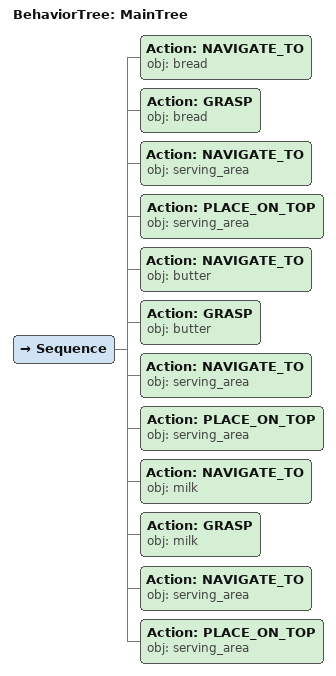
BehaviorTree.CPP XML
<root main_tree_to_execute="MainTree">
  <BehaviorTree ID="MainTree">
    <Sequence>
      <!-- Navigate to bread -->
      <Action ID="NAVIGATE_TO" obj="bread"/>
      <!-- Grasp bread -->
      <Action ID="GRASP" obj="bread"/>
      <!-- Navigate to serving_area -->
      <Action ID="NAVIGATE_TO" obj="serving_area"/>
      <!-- Place on serving_area -->
      <Action ID="PLACE_ON_TOP" obj="serving_area"/>
      <!-- Navigate to butter -->
      <Action ID="NAVIGATE_TO" obj="butter"/>
      <!-- Grasp butter -->
      <Action ID="GRASP" obj="butter"/>
      <!-- Navigate to serving_area -->
      <Action ID="NAVIGATE_TO" obj="serving_area"/>
      <!-- Place on serving_area -->
      <Action ID="PLACE_ON_TOP" obj="serving_area"/>
      <!-- Navigate to milk -->
      <Action ID="NAVIGATE_TO" obj="milk"/>
      <!-- Grasp milk -->
      <Action ID="GRASP" obj="milk"/>
      <!-- Navigate to serving_area -->
      <Action ID="NAVIGATE_TO" obj="serving_area"/>
      <!-- Place on serving_area -->
      <Action ID="PLACE_ON_TOP" obj="serving_area"/>
    </Sequence>
  </BehaviorTree>
</root>
